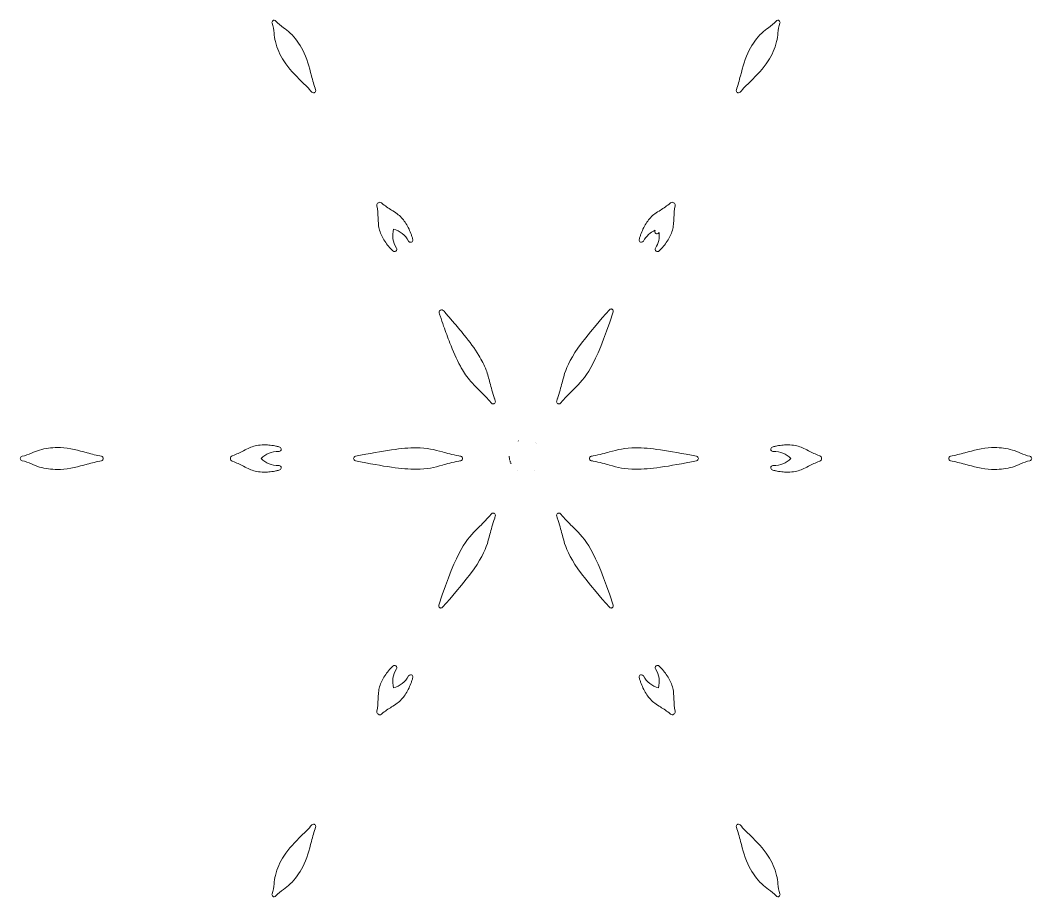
# Model space of a CAD drawing. Header units: inches. Extents: x -4 to 3121, y -2839 to 0.
# Drawn here: x 2191 to 3071, y -1948 to -1186 of the extents above; entities that cross this region are included whole.
import ezdxf

# ---------------------------------------------------------------- set-up
doc = ezdxf.new("R2010")
doc.units = ezdxf.units.IN
doc.header["$MEASUREMENT"] = 0
doc.layers.add('4', color=7, linetype='Continuous')

msp = doc.modelspace()

# ---------------------------------------------------------------- linework, layer by layer
at = {"layer": '4', "lineweight": 0}
for points, knots in [([(2447.25, -1248.73), (2446.94, -1248.91), (2446.61, -1248.99), (2446.27, -1248.99), (2445.73, -1248.99), (2445.19, -1248.77), (2444.81, -1248.33), (2442.01, -1245.14), (2438.91, -1242.05), (2435.92, -1239.05), (2430.44, -1233.58), (2424.77, -1227.92), (2420.46, -1221.26), (2417.13, -1216.11), (2414.66, -1210.45), (2413.13, -1204.42), (2412.5, -1201.94), (2412.21, -1199.47), (2411.93, -1197.08), (2411.58, -1194.05), (2411.24, -1191.18), (2410.26, -1188.48), (2409.94, -1187.59), (2410.3, -1186.6), (2411.11, -1186.13), (2411.42, -1185.95), (2411.75, -1185.87), (2412.09, -1185.87), (2412.65, -1185.87), (2413.2, -1186.11), (2413.58, -1186.56), (2415.43, -1188.77), (2417.74, -1190.5), (2420.19, -1192.33), (2422.11, -1193.77), (2424.1, -1195.25), (2425.93, -1197.04), (2430.38, -1201.37), (2434.05, -1206.34), (2436.84, -1211.8), (2440.46, -1218.87), (2442.53, -1226.6), (2444.53, -1234.08), (2445.62, -1238.17), (2446.75, -1242.4), (2448.12, -1246.42), (2448.41, -1247.3), (2448.05, -1248.27), (2447.25, -1248.73)], [0, 0, 0, 0, 1, 1, 1, 2, 2, 2, 3, 3, 3, 4, 4, 4, 5, 5, 5, 6, 6, 6, 7, 7, 7, 8, 8, 8, 9, 9, 9, 10, 10, 10, 11, 11, 11, 12, 12, 12, 13, 13, 13, 14, 14, 14, 15, 15, 15, 16, 16, 16, 16]), ([(2813.88, -1246.44), (2815.24, -1242.41), (2816.37, -1238.18), (2817.47, -1234.08), (2819.47, -1226.6), (2821.54, -1218.86), (2825.15, -1211.8), (2827.94, -1206.34), (2831.61, -1201.37), (2836.07, -1197.03), (2837.9, -1195.25), (2839.88, -1193.76), (2841.81, -1192.33), (2844.26, -1190.49), (2846.57, -1188.76), (2848.43, -1186.55), (2848.81, -1186.09), (2849.36, -1185.85), (2849.92, -1185.85), (2850.25, -1185.85), (2850.59, -1185.94), (2850.89, -1186.11), (2851.71, -1186.58), (2852.07, -1187.58), (2851.75, -1188.46), (2850.76, -1191.17), (2850.42, -1194.04), (2850.07, -1197.08), (2849.79, -1199.47), (2849.5, -1201.94), (2848.87, -1204.42), (2847.34, -1210.45), (2844.87, -1216.11), (2841.54, -1221.26), (2837.23, -1227.92), (2831.56, -1233.58), (2826.08, -1239.05), (2823.08, -1242.05), (2819.98, -1245.15), (2817.18, -1248.34), (2816.8, -1248.78), (2816.26, -1249.01), (2815.72, -1249.01), (2815.38, -1249.01), (2815.05, -1248.92), (2814.74, -1248.75), (2813.94, -1248.28), (2813.58, -1247.31), (2813.88, -1246.44)], [0, 0, 0, 0, 1, 1, 1, 2, 2, 2, 3, 3, 3, 4, 4, 4, 5, 5, 5, 6, 6, 6, 7, 7, 7, 8, 8, 8, 9, 9, 9, 10, 10, 10, 11, 11, 11, 12, 12, 12, 13, 13, 13, 14, 14, 14, 15, 15, 15, 16, 16, 16, 16]), ([(2531.36, -1378.85), (2531.13, -1378.94), (2530.89, -1378.99), (2530.66, -1378.99), (2529.97, -1378.99), (2529.31, -1378.62), (2528.96, -1377.99), (2525.96, -1372.64), (2521.56, -1369.14), (2515.85, -1367.56), (2514.36, -1373.29), (2515.19, -1378.86), (2518.33, -1384.13), (2518.83, -1384.96), (2518.63, -1386.03), (2517.87, -1386.64), (2517.52, -1386.92), (2517.09, -1387.07), (2516.66, -1387.07), (2516.18, -1387.07), (2515.69, -1386.89), (2515.32, -1386.53), (2514.98, -1386.21), (2514.64, -1385.88), (2514.31, -1385.56), (2514.28, -1385.53), (2514.25, -1385.51), (2514.23, -1385.48), (2513.61, -1384.8), (2513, -1384.13), (2512.4, -1383.45), (2511.2, -1382.06), (2510.07, -1380.62), (2509.04, -1379.15), (2506.84, -1376), (2505.19, -1372.85), (2504.15, -1369.77), (2503.6, -1368.17), (2503.18, -1366.48), (2502.9, -1364.73), (2502.68, -1363.16), (2502.53, -1361.29), (2502.45, -1359.19), (2502.45, -1359.19), (2502.38, -1357.8), (2502.38, -1357.8), (2502.2, -1354.4), (2502.02, -1350.88), (2501.37, -1347.35), (2501.37, -1347.35), (2501.27, -1346.88), (2501.27, -1346.88), (2501.08, -1345.95), (2501.6, -1345.02), (2502.5, -1344.68), (2502.54, -1344.67), (2502.58, -1344.65), (2502.61, -1344.63), (2502.61, -1344.63), (2502.61, -1344.63), (2502.61, -1344.63), (2502.65, -1344.61), (2502.69, -1344.59), (2502.72, -1344.56), (2503.08, -1344.26), (2503.52, -1344.11), (2503.96, -1344.11), (2504.41, -1344.11), (2504.87, -1344.27), (2505.23, -1344.59), (2505.23, -1344.59), (2505.59, -1344.91), (2505.59, -1344.91), (2508.32, -1347.24), (2511.27, -1349.16), (2514.13, -1351.01), (2514.13, -1351.01), (2515.28, -1351.75), (2515.28, -1351.75), (2517.08, -1352.89), (2518.62, -1353.95), (2519.91, -1354.95), (2521.25, -1356.05), (2522.5, -1357.25), (2523.62, -1358.53), (2525.76, -1360.97), (2527.67, -1363.98), (2529.29, -1367.46), (2530.05, -1369.09), (2530.73, -1370.79), (2531.33, -1372.52), (2531.63, -1373.38), (2531.9, -1374.24), (2532.18, -1375.11), (2532.19, -1375.15), (2532.2, -1375.19), (2532.21, -1375.22), (2532.32, -1375.68), (2532.44, -1376.13), (2532.55, -1376.59), (2532.77, -1377.53), (2532.27, -1378.5), (2531.36, -1378.85)], [0, 0, 0, 0, 1, 1, 1, 2, 2, 2, 3, 3, 3, 4, 4, 4, 5, 5, 5, 6, 6, 6, 7, 7, 7, 8, 8, 8, 9, 9, 9, 10, 10, 10, 11, 11, 11, 12, 12, 12, 13, 13, 13, 14, 14, 14, 15, 15, 15, 16, 16, 16, 17, 17, 17, 18, 18, 18, 19, 19, 19, 20, 20, 20, 21, 21, 21, 22, 22, 22, 23, 23, 23, 24, 24, 24, 25, 25, 25, 26, 26, 26, 27, 27, 27, 28, 28, 28, 29, 29, 29, 30, 30, 30, 31, 31, 31, 32, 32, 32, 33, 33, 33, 34, 34, 34, 34]), ([(2729.46, -1376.58), (2729.57, -1376.12), (2729.68, -1375.67), (2729.79, -1375.22), (2729.8, -1375.19), (2729.81, -1375.15), (2729.82, -1375.11), (2730.1, -1374.24), (2730.37, -1373.38), (2730.67, -1372.52), (2731.27, -1370.79), (2731.95, -1369.09), (2732.71, -1367.46), (2734.33, -1363.98), (2736.24, -1360.97), (2738.38, -1358.53), (2739.5, -1357.25), (2740.75, -1356.05), (2742.13, -1354.93), (2743.37, -1353.96), (2744.92, -1352.89), (2746.69, -1351.77), (2746.69, -1351.77), (2747.87, -1351.01), (2747.87, -1351.01), (2750.72, -1349.16), (2753.68, -1347.24), (2756.42, -1344.9), (2756.42, -1344.9), (2756.77, -1344.59), (2756.77, -1344.59), (2757.13, -1344.27), (2757.59, -1344.11), (2758.04, -1344.11), (2758.49, -1344.11), (2758.93, -1344.26), (2759.29, -1344.56), (2759.32, -1344.59), (2759.35, -1344.61), (2759.38, -1344.63), (2759.39, -1344.63), (2759.47, -1344.67), (2759.51, -1344.69), (2760.39, -1345.02), (2760.91, -1345.94), (2760.73, -1346.87), (2760.73, -1346.87), (2760.63, -1347.35), (2760.63, -1347.35), (2759.98, -1350.87), (2759.8, -1354.38), (2759.62, -1357.78), (2759.62, -1357.78), (2759.55, -1359.16), (2759.55, -1359.16), (2759.47, -1361.28), (2759.32, -1363.15), (2759.09, -1364.77), (2758.82, -1366.48), (2758.4, -1368.17), (2757.85, -1369.77), (2756.81, -1372.85), (2755.16, -1376), (2752.95, -1379.15), (2751.92, -1380.62), (2750.79, -1382.06), (2749.59, -1383.45), (2749, -1384.13), (2748.39, -1384.8), (2747.77, -1385.48), (2747.74, -1385.5), (2747.66, -1385.59), (2747.63, -1385.61), (2747.32, -1385.91), (2747.01, -1386.22), (2746.69, -1386.52), (2746.31, -1386.88), (2745.83, -1387.06), (2745.35, -1387.06), (2744.92, -1387.06), (2744.49, -1386.92), (2744.13, -1386.63), (2743.37, -1386.03), (2743.18, -1384.95), (2743.68, -1384.12), (2746.27, -1379.75), (2747.29, -1375.18), (2746.71, -1370.48), (2746.71, -1370.48), (2746.64, -1370.6), (2746.64, -1370.6), (2746.28, -1371.22), (2745.63, -1371.57), (2744.96, -1371.57), (2744.63, -1371.57), (2744.29, -1371.48), (2743.98, -1371.31), (2743.05, -1370.77), (2742.74, -1369.58), (2743.27, -1368.65), (2743.27, -1368.65), (2743.34, -1368.54), (2743.34, -1368.54), (2738.98, -1370.38), (2735.53, -1373.55), (2733.05, -1377.98), (2732.69, -1378.61), (2732.03, -1378.97), (2731.35, -1378.97), (2731.11, -1378.97), (2730.87, -1378.93), (2730.64, -1378.84), (2729.74, -1378.49), (2729.23, -1377.52), (2729.46, -1376.58)], [0, 0, 0, 0, 1, 1, 1, 2, 2, 2, 3, 3, 3, 4, 4, 4, 5, 5, 5, 6, 6, 6, 7, 7, 7, 8, 8, 8, 9, 9, 9, 10, 10, 10, 11, 11, 11, 12, 12, 12, 13, 13, 13, 14, 14, 14, 15, 15, 15, 16, 16, 16, 17, 17, 17, 18, 18, 18, 19, 19, 19, 20, 20, 20, 21, 21, 21, 22, 22, 22, 23, 23, 23, 24, 24, 24, 25, 25, 25, 26, 26, 26, 27, 27, 27, 28, 28, 28, 29, 29, 29, 30, 30, 30, 31, 31, 31, 32, 32, 32, 33, 33, 33, 34, 34, 34, 35, 35, 35, 36, 36, 36, 37, 37, 37, 38, 38, 38, 38]), ([(2603.44, -1519.26), (2603.13, -1519.44), (2602.8, -1519.52), (2602.47, -1519.52), (2601.94, -1519.52), (2601.41, -1519.31), (2601.04, -1518.9), (2601.04, -1518.9), (2600.64, -1518.47), (2600.64, -1518.47), (2600.36, -1518.16), (2600.08, -1517.86), (2599.8, -1517.56), (2599.78, -1517.54), (2599.76, -1517.51), (2599.73, -1517.49), (2595.93, -1513.05), (2592.63, -1509.81), (2589.72, -1506.95), (2586.96, -1504.25), (2584.22, -1501.54), (2581.76, -1498.56), (2578.74, -1494.9), (2576.17, -1490.89), (2573.91, -1486.73), (2570.39, -1480.25), (2567.51, -1473.43), (2564.82, -1466.57), (2562.92, -1461.7), (2561.12, -1456.78), (2559.39, -1451.85), (2558.36, -1448.92), (2557.36, -1445.99), (2556.38, -1443.05), (2556.06, -1442.12), (2555.25, -1440.68), (2555.37, -1439.59), (2555.38, -1439.45), (2555.42, -1439.32), (2555.47, -1439.19), (2555.84, -1438.24), (2557.18, -1437.41), (2558.21, -1437.67), (2559.37, -1437.95), (2560.54, -1439.92), (2561.34, -1440.82), (2563.36, -1443.12), (2565.37, -1445.42), (2567.37, -1447.75), (2570.73, -1451.67), (2574.05, -1455.64), (2577.28, -1459.69), (2581.83, -1465.39), (2586.24, -1471.24), (2590.05, -1477.47), (2592.51, -1481.49), (2594.68, -1485.69), (2596.33, -1490.11), (2597.68, -1493.72), (2598.66, -1497.44), (2599.62, -1501.17), (2599.62, -1501.19), (2599.63, -1501.21), (2599.63, -1501.22), (2600.65, -1505.18), (2601.81, -1509.66), (2603.75, -1515.16), (2603.76, -1515.19), (2603.77, -1515.23), (2603.78, -1515.26), (2603.9, -1515.66), (2604.03, -1516.06), (2604.15, -1516.45), (2604.15, -1516.45), (2604.32, -1517), (2604.32, -1517), (2604.59, -1517.87), (2604.22, -1518.81), (2603.44, -1519.26)], [0, 0, 0, 0, 1, 1, 1, 2, 2, 2, 3, 3, 3, 4, 4, 4, 5, 5, 5, 6, 6, 6, 7, 7, 7, 8, 8, 8, 9, 9, 9, 10, 10, 10, 11, 11, 11, 12, 12, 12, 13, 13, 13, 14, 14, 14, 15, 15, 15, 16, 16, 16, 17, 17, 17, 18, 18, 18, 19, 19, 19, 20, 20, 20, 21, 21, 21, 22, 22, 22, 23, 23, 23, 24, 24, 24, 25, 25, 25, 26, 26, 26, 26]), ([(2657.68, -1517), (2657.68, -1517), (2657.86, -1516.43), (2657.86, -1516.43), (2657.98, -1516.04), (2658.1, -1515.65), (2658.22, -1515.26), (2658.23, -1515.23), (2658.24, -1515.2), (2658.25, -1515.17), (2660.19, -1509.66), (2661.35, -1505.18), (2662.37, -1501.22), (2666.18, -1486.45), (2668.69, -1476.69), (2703.5, -1437.62), (2703.88, -1437.19), (2704.41, -1436.97), (2704.95, -1436.97), (2705.29, -1436.97), (2705.62, -1437.05), (2705.92, -1437.23), (2706.72, -1437.69), (2707.09, -1438.65), (2706.8, -1439.53), (2690.37, -1489.2), (2683.17, -1496.26), (2672.28, -1506.95), (2669.37, -1509.81), (2666.07, -1513.05), (2662.27, -1517.49), (2662.25, -1517.51), (2662.22, -1517.54), (2662.2, -1517.56), (2661.91, -1517.87), (2661.63, -1518.17), (2661.34, -1518.48), (2661.34, -1518.48), (2660.97, -1518.9), (2660.97, -1518.9), (2660.59, -1519.31), (2660.06, -1519.52), (2659.53, -1519.52), (2659.2, -1519.52), (2658.87, -1519.44), (2658.56, -1519.26), (2657.78, -1518.81), (2657.41, -1517.87), (2657.68, -1517)], [0, 0, 0, 0, 1, 1, 1, 2, 2, 2, 3, 3, 3, 4, 4, 4, 5, 5, 5, 6, 6, 6, 7, 7, 7, 8, 8, 8, 9, 9, 9, 10, 10, 10, 11, 11, 11, 12, 12, 12, 13, 13, 13, 14, 14, 14, 15, 15, 15, 16, 16, 16, 16]), ([(2416.87, -1576.95), (2416.45, -1577.07), (2416.04, -1577.19), (2415.63, -1577.31), (2415.63, -1577.31), (2415.45, -1577.36), (2415.41, -1577.37), (2414.51, -1577.56), (2413.63, -1577.76), (2412.73, -1577.93), (2410.93, -1578.28), (2409.11, -1578.54), (2407.34, -1578.69), (2406.01, -1578.81), (2404.71, -1578.87), (2403.46, -1578.87), (2401.1, -1578.87), (2398.85, -1578.66), (2396.77, -1578.25), (2395.1, -1577.92), (2393.44, -1577.44), (2391.77, -1576.81), (2390.31, -1576.21), (2388.61, -1575.41), (2386.76, -1574.43), (2386.76, -1574.43), (2385.51, -1573.8), (2385.51, -1573.8), (2382.48, -1572.25), (2379.34, -1570.64), (2375.95, -1569.44), (2375.95, -1569.44), (2375.51, -1569.3), (2375.51, -1569.3), (2374.61, -1568.99), (2374.06, -1568.08), (2374.21, -1567.14), (2374.22, -1567.09), (2374.23, -1567.05), (2374.23, -1567), (2374.23, -1566.96), (2374.22, -1566.92), (2374.21, -1566.87), (2374.06, -1565.94), (2374.6, -1565.02), (2375.5, -1564.72), (2375.5, -1564.72), (2375.96, -1564.56), (2375.96, -1564.56), (2379.34, -1563.37), (2382.47, -1561.77), (2385.5, -1560.22), (2385.5, -1560.22), (2386.73, -1559.59), (2386.73, -1559.59), (2388.61, -1558.6), (2390.31, -1557.8), (2391.81, -1557.19), (2393.44, -1556.57), (2395.1, -1556.09), (2396.76, -1555.76), (2398.85, -1555.35), (2401.1, -1555.14), (2403.46, -1555.14), (2404.71, -1555.14), (2406.01, -1555.2), (2407.34, -1555.32), (2409.12, -1555.47), (2410.93, -1555.73), (2412.74, -1556.08), (2413.63, -1556.25), (2414.51, -1556.44), (2415.41, -1556.64), (2415.44, -1556.65), (2415.48, -1556.66), (2415.52, -1556.67), (2415.97, -1556.8), (2416.41, -1556.92), (2416.87, -1557.06), (2417.8, -1557.34), (2418.38, -1558.26), (2418.24, -1559.22), (2418.09, -1560.17), (2417.27, -1560.87), (2416.31, -1560.87), (2416.31, -1560.87), (2415.93, -1560.87), (2415.93, -1560.87), (2409.96, -1560.87), (2404.84, -1562.93), (2400.71, -1567), (2404.84, -1571.08), (2409.96, -1573.14), (2415.93, -1573.14), (2415.93, -1573.14), (2416.31, -1573.14), (2416.31, -1573.14), (2417.27, -1573.14), (2418.09, -1573.84), (2418.24, -1574.79), (2418.38, -1575.75), (2417.8, -1576.67), (2416.87, -1576.95)], [0, 0, 0, 0, 1, 1, 1, 2, 2, 2, 3, 3, 3, 4, 4, 4, 5, 5, 5, 6, 6, 6, 7, 7, 7, 8, 8, 8, 9, 9, 9, 10, 10, 10, 11, 11, 11, 12, 12, 12, 13, 13, 13, 14, 14, 14, 15, 15, 15, 16, 16, 16, 17, 17, 17, 18, 18, 18, 19, 19, 19, 20, 20, 20, 21, 21, 21, 22, 22, 22, 23, 23, 23, 24, 24, 24, 25, 25, 25, 26, 26, 26, 27, 27, 27, 28, 28, 28, 29, 29, 29, 30, 30, 30, 31, 31, 31, 32, 32, 32, 33, 33, 33, 34, 34, 34, 34]), ([(2623.73, -1552.15), (2623.65, -1552.2), (2623.57, -1552.25), (2623.48, -1552.3), (2623.57, -1552.25), (2623.65, -1552.2), (2623.73, -1552.15)], [0, 0, 0, 0, 1, 1, 1, 2, 2, 2, 2]), ([(2624.77, -1551.61), (2624.68, -1551.65), (2624.6, -1551.69), (2624.51, -1551.73), (2624.6, -1551.69), (2624.68, -1551.65), (2624.77, -1551.61)], [0, 0, 0, 0, 1, 1, 1, 2, 2, 2, 2]), ([(2639.46, -1552.91), (2639.46, -1552.91), (2639.45, -1552.91), (2639.45, -1552.91), (2639.45, -1552.91), (2639.46, -1552.91), (2639.46, -1552.91)], [0, 0, 0, 0, 1, 1, 1, 2, 2, 2, 2]), ([(2640.54, -1553.77), (2640.53, -1553.76), (2640.52, -1553.75), (2640.52, -1553.74), (2640.52, -1553.75), (2640.53, -1553.76), (2640.54, -1553.77)], [0, 0, 0, 0, 1, 1, 1, 2, 2, 2, 2]), ([(2887.78, -1567.12), (2887.95, -1568.06), (2887.4, -1568.98), (2886.5, -1569.29), (2886.5, -1569.29), (2886.04, -1569.44), (2886.04, -1569.44), (2882.66, -1570.64), (2879.53, -1572.24), (2876.5, -1573.79), (2876.5, -1573.79), (2875.27, -1574.41), (2875.27, -1574.41), (2873.39, -1575.4), (2871.69, -1576.21), (2870.19, -1576.82), (2868.56, -1577.44), (2866.9, -1577.92), (2865.24, -1578.24), (2863.15, -1578.66), (2860.9, -1578.87), (2858.54, -1578.87), (2857.29, -1578.87), (2855.99, -1578.81), (2854.66, -1578.69), (2852.88, -1578.53), (2851.07, -1578.28), (2849.26, -1577.93), (2848.37, -1577.76), (2847.49, -1577.56), (2846.59, -1577.37), (2846.56, -1577.36), (2846.36, -1577.3), (2846.36, -1577.3), (2845.95, -1577.18), (2845.54, -1577.07), (2845.13, -1576.95), (2844.2, -1576.67), (2843.62, -1575.75), (2843.76, -1574.79), (2843.91, -1573.84), (2844.73, -1573.14), (2845.69, -1573.14), (2845.69, -1573.14), (2846.07, -1573.14), (2846.07, -1573.14), (2852.04, -1573.14), (2857.16, -1571.08), (2861.3, -1567), (2857.16, -1562.93), (2852.04, -1560.86), (2846.07, -1560.86), (2846.07, -1560.86), (2845.69, -1560.87), (2845.69, -1560.87), (2844.73, -1560.87), (2843.91, -1560.16), (2843.76, -1559.21), (2843.62, -1558.25), (2844.2, -1557.33), (2845.13, -1557.06), (2845.56, -1556.93), (2845.98, -1556.81), (2846.48, -1556.67), (2846.52, -1556.66), (2846.55, -1556.65), (2846.59, -1556.64), (2847.49, -1556.44), (2848.37, -1556.25), (2849.27, -1556.07), (2851.06, -1555.73), (2852.88, -1555.47), (2854.67, -1555.31), (2855.99, -1555.2), (2857.29, -1555.14), (2858.54, -1555.14), (2860.9, -1555.14), (2863.15, -1555.35), (2865.23, -1555.76), (2866.9, -1556.09), (2868.57, -1556.57), (2870.22, -1557.2), (2871.7, -1557.8), (2873.39, -1558.6), (2875.25, -1559.58), (2875.25, -1559.58), (2876.5, -1560.21), (2876.5, -1560.21), (2879.53, -1561.76), (2882.66, -1563.36), (2886.05, -1564.56), (2886.05, -1564.56), (2886.5, -1564.71), (2886.5, -1564.71), (2887.4, -1565.02), (2887.95, -1565.94), (2887.78, -1566.88), (2887.78, -1566.92), (2887.77, -1566.96), (2887.77, -1567), (2887.77, -1567.04), (2887.78, -1567.08), (2887.78, -1567.12)], [0, 0, 0, 0, 1, 1, 1, 2, 2, 2, 3, 3, 3, 4, 4, 4, 5, 5, 5, 6, 6, 6, 7, 7, 7, 8, 8, 8, 9, 9, 9, 10, 10, 10, 11, 11, 11, 12, 12, 12, 13, 13, 13, 14, 14, 14, 15, 15, 15, 16, 16, 16, 17, 17, 17, 18, 18, 18, 19, 19, 19, 20, 20, 20, 21, 21, 21, 22, 22, 22, 23, 23, 23, 24, 24, 24, 25, 25, 25, 26, 26, 26, 27, 27, 27, 28, 28, 28, 29, 29, 29, 30, 30, 30, 31, 31, 31, 32, 32, 32, 33, 33, 33, 34, 34, 34, 34]), ([(2261.93, -1568.91), (2257.77, -1569.74), (2253.53, -1570.88), (2249.44, -1571.98), (2241.97, -1573.98), (2234.23, -1576.06), (2226.31, -1576.46), (2225.38, -1576.51), (2224.43, -1576.54), (2223.49, -1576.54), (2218.3, -1576.54), (2213.11, -1575.82), (2208.06, -1574.39), (2205.6, -1573.7), (2203.31, -1572.71), (2201.1, -1571.76), (2198.32, -1570.56), (2195.69, -1569.43), (2192.87, -1568.92), (2191.95, -1568.75), (2191.27, -1567.95), (2191.27, -1567.01), (2191.27, -1566.06), (2191.95, -1565.26), (2192.87, -1565.09), (2195.69, -1564.59), (2198.32, -1563.45), (2201.1, -1562.25), (2203.31, -1561.3), (2205.6, -1560.31), (2208.06, -1559.62), (2213.11, -1558.2), (2218.29, -1557.48), (2223.48, -1557.48), (2224.42, -1557.48), (2225.37, -1557.5), (2226.31, -1557.55), (2234.23, -1557.95), (2241.97, -1560.03), (2249.45, -1562.03), (2253.54, -1563.13), (2257.77, -1564.27), (2261.93, -1565.1), (2262.84, -1565.28), (2263.49, -1566.08), (2263.49, -1567.01), (2263.49, -1567.93), (2262.84, -1568.73), (2261.93, -1568.91)], [0, 0, 0, 0, 1, 1, 1, 2, 2, 2, 3, 3, 3, 4, 4, 4, 5, 5, 5, 6, 6, 6, 7, 7, 7, 8, 8, 8, 9, 9, 9, 10, 10, 10, 11, 11, 11, 12, 12, 12, 13, 13, 13, 14, 14, 14, 15, 15, 15, 16, 16, 16, 16]), ([(2574.34, -1568.9), (2574.34, -1568.9), (2572.97, -1569.21), (2572.48, -1569.33), (2566.74, -1570.4), (2562.28, -1571.64), (2558.35, -1572.73), (2551.39, -1574.67), (2545.37, -1576.34), (2535.39, -1576.34), (2523.77, -1576.34), (2507.52, -1574.05), (2482.7, -1568.91), (2481.79, -1568.72), (2481.15, -1567.93), (2481.15, -1567), (2481.15, -1566.08), (2481.79, -1565.29), (2482.7, -1565.1), (2507.52, -1559.96), (2523.77, -1557.67), (2535.39, -1557.67), (2545.37, -1557.67), (2551.39, -1559.34), (2558.35, -1561.28), (2562.31, -1562.38), (2566.79, -1563.63), (2572.58, -1564.7), (2572.61, -1564.71), (2572.65, -1564.71), (2572.68, -1564.72), (2573.23, -1564.85), (2573.79, -1564.99), (2574.34, -1565.11), (2575.23, -1565.31), (2575.86, -1566.1), (2575.86, -1567.01), (2575.86, -1567.92), (2575.23, -1568.71), (2574.34, -1568.9)], [0, 0, 0, 0, 1, 1, 1, 2, 2, 2, 3, 3, 3, 4, 4, 4, 5, 5, 5, 6, 6, 6, 7, 7, 7, 8, 8, 8, 9, 9, 9, 10, 10, 10, 11, 11, 11, 12, 12, 12, 13, 13, 13, 13]), ([(2616.42, -1564.93), (2616.42, -1565.3), (2616.44, -1565.66), (2616.47, -1566.02), (2616.44, -1565.66), (2616.42, -1565.3), (2616.42, -1564.93)], [0, 0, 0, 0, 1, 1, 1, 2, 2, 2, 2]), ([(2779.3, -1568.91), (2754.48, -1574.05), (2738.23, -1576.34), (2726.61, -1576.34), (2716.63, -1576.34), (2710.61, -1574.67), (2703.65, -1572.73), (2699.72, -1571.64), (2695.26, -1570.4), (2689.52, -1569.32), (2689.48, -1569.32), (2689.45, -1569.31), (2689.42, -1569.3), (2689.02, -1569.21), (2688.63, -1569.12), (2688.23, -1569.03), (2688.23, -1569.03), (2687.66, -1568.9), (2687.66, -1568.9), (2686.77, -1568.7), (2686.14, -1567.92), (2686.14, -1567.01), (2686.14, -1566.1), (2686.77, -1565.31), (2687.66, -1565.11), (2688.2, -1564.99), (2688.75, -1564.86), (2689.29, -1564.73), (2689.33, -1564.72), (2689.36, -1564.71), (2689.39, -1564.71), (2695.2, -1563.63), (2699.69, -1562.38), (2703.65, -1561.28), (2710.62, -1559.34), (2716.63, -1557.67), (2726.61, -1557.67), (2738.23, -1557.67), (2754.48, -1559.96), (2779.3, -1565.1), (2780.21, -1565.28), (2780.85, -1566.08), (2780.85, -1567), (2780.85, -1567.92), (2780.2, -1568.72), (2779.3, -1568.91)], [0, 0, 0, 0, 1, 1, 1, 2, 2, 2, 3, 3, 3, 4, 4, 4, 5, 5, 5, 6, 6, 6, 7, 7, 7, 8, 8, 8, 9, 9, 9, 10, 10, 10, 11, 11, 11, 12, 12, 12, 13, 13, 13, 14, 14, 14, 15, 15, 15, 15]), ([(3069.13, -1568.91), (3066.31, -1569.42), (3063.68, -1570.55), (3060.9, -1571.75), (3058.69, -1572.71), (3056.4, -1573.69), (3053.94, -1574.39), (3048.89, -1575.81), (3043.71, -1576.53), (3038.51, -1576.53), (3037.57, -1576.53), (3036.63, -1576.5), (3035.69, -1576.46), (3027.77, -1576.05), (3020.03, -1573.98), (3012.55, -1571.97), (3008.46, -1570.87), (3004.23, -1569.74), (3000.07, -1568.91), (2999.16, -1568.73), (2998.51, -1567.93), (2998.51, -1567), (2998.51, -1566.07), (2999.16, -1565.27), (3000.07, -1565.09), (3004.23, -1564.26), (3008.47, -1563.13), (3012.56, -1562.03), (3020.04, -1560.02), (3027.77, -1557.94), (3035.69, -1557.54), (3036.63, -1557.49), (3037.57, -1557.47), (3038.51, -1557.47), (3043.7, -1557.47), (3048.89, -1558.19), (3053.94, -1559.61), (3056.4, -1560.31), (3058.69, -1561.29), (3060.9, -1562.24), (3063.68, -1563.45), (3066.31, -1564.58), (3069.13, -1565.09), (3070.05, -1565.25), (3070.73, -1566.06), (3070.73, -1567), (3070.73, -1567.94), (3070.05, -1568.75), (3069.13, -1568.91)], [0, 0, 0, 0, 1, 1, 1, 2, 2, 2, 3, 3, 3, 4, 4, 4, 5, 5, 5, 6, 6, 6, 7, 7, 7, 8, 8, 8, 9, 9, 9, 10, 10, 10, 11, 11, 11, 12, 12, 12, 13, 13, 13, 14, 14, 14, 15, 15, 15, 16, 16, 16, 16]), ([(2616.53, -1566.53), (2616.57, -1566.9), (2616.62, -1567.26), (2616.69, -1567.61), (2616.62, -1567.26), (2616.57, -1566.9), (2616.53, -1566.53)], [0, 0, 0, 0, 1, 1, 1, 2, 2, 2, 2]), ([(2616.78, -1568.01), (2616.85, -1568.3), (2616.92, -1568.59), (2617, -1568.87), (2616.92, -1568.58), (2616.85, -1568.3), (2616.78, -1568.01)], [0, 0, 0, 0, 1, 1, 1, 2, 2, 2, 2]), ([(2617.11, -1569.24), (2617.23, -1569.6), (2617.36, -1569.96), (2617.5, -1570.31), (2617.36, -1569.96), (2617.23, -1569.6), (2617.11, -1569.24)], [0, 0, 0, 0, 1, 1, 1, 2, 2, 2, 2]), ([(2617.65, -1570.64), (2617.8, -1571), (2617.97, -1571.35), (2618.15, -1571.7), (2617.97, -1571.35), (2617.8, -1571), (2617.65, -1570.64)], [0, 0, 0, 0, 1, 1, 1, 2, 2, 2, 2]), ([(2623.2, -1577.1), (2623.29, -1577.15), (2623.37, -1577.2), (2623.46, -1577.25), (2623.37, -1577.2), (2623.29, -1577.15), (2623.2, -1577.1)], [0, 0, 0, 0, 1, 1, 1, 2, 2, 2, 2]), ([(2638.56, -1577.24), (2638.57, -1577.24), (2638.58, -1577.23), (2638.59, -1577.23), (2638.58, -1577.23), (2638.57, -1577.24), (2638.56, -1577.24)], [0, 0, 0, 0, 1, 1, 1, 2, 2, 2, 2]), ([(2604.32, -1617.01), (2604.32, -1617.01), (2604.17, -1617.5), (2604.17, -1617.5), (2604.04, -1617.92), (2603.91, -1618.33), (2603.79, -1618.74), (2603.78, -1618.77), (2603.77, -1618.8), (2603.76, -1618.83), (2601.81, -1624.35), (2600.65, -1628.83), (2599.63, -1632.78), (2595.82, -1647.56), (2593.31, -1657.32), (2558.5, -1696.39), (2558.12, -1696.82), (2557.59, -1697.04), (2557.05, -1697.04), (2556.71, -1697.04), (2556.38, -1696.96), (2556.07, -1696.78), (2555.28, -1696.32), (2554.91, -1695.36), (2555.2, -1694.49), (2571.63, -1644.8), (2578.83, -1637.74), (2589.72, -1627.06), (2592.63, -1624.2), (2595.93, -1620.96), (2599.8, -1616.45), (2600.09, -1616.14), (2600.37, -1615.83), (2600.66, -1615.52), (2600.66, -1615.52), (2601.04, -1615.11), (2601.04, -1615.11), (2601.42, -1614.7), (2601.94, -1614.48), (2602.47, -1614.48), (2602.8, -1614.48), (2603.13, -1614.57), (2603.44, -1614.74), (2604.23, -1615.2), (2604.59, -1616.14), (2604.32, -1617.01)], [0, 0, 0, 0, 1, 1, 1, 2, 2, 2, 3, 3, 3, 4, 4, 4, 5, 5, 5, 6, 6, 6, 7, 7, 7, 8, 8, 8, 9, 9, 9, 10, 10, 10, 11, 11, 11, 12, 12, 12, 13, 13, 13, 14, 14, 14, 15, 15, 15, 15]), ([(2658.56, -1614.75), (2658.87, -1614.57), (2659.2, -1614.48), (2659.53, -1614.48), (2660.06, -1614.48), (2660.59, -1614.7), (2660.96, -1615.11), (2660.96, -1615.11), (2661.37, -1615.55), (2661.37, -1615.55), (2661.65, -1615.86), (2661.93, -1616.16), (2662.21, -1616.46), (2662.23, -1616.48), (2662.25, -1616.5), (2662.28, -1616.53), (2666.07, -1620.96), (2669.37, -1624.2), (2672.28, -1627.06), (2683.17, -1637.74), (2690.37, -1644.8), (2706.8, -1694.48), (2707.09, -1695.36), (2706.73, -1696.32), (2705.93, -1696.78), (2705.62, -1696.96), (2705.29, -1697.04), (2704.96, -1697.04), (2704.42, -1697.04), (2703.88, -1696.82), (2703.5, -1696.39), (2668.69, -1657.32), (2666.18, -1647.56), (2662.37, -1632.78), (2661.35, -1628.83), (2660.19, -1624.34), (2658.22, -1618.74), (2658.1, -1618.35), (2657.98, -1617.96), (2657.86, -1617.57), (2657.86, -1617.57), (2657.68, -1617.01), (2657.68, -1617.01), (2657.41, -1616.14), (2657.78, -1615.2), (2658.56, -1614.75)], [0, 0, 0, 0, 1, 1, 1, 2, 2, 2, 3, 3, 3, 4, 4, 4, 5, 5, 5, 6, 6, 6, 7, 7, 7, 8, 8, 8, 9, 9, 9, 10, 10, 10, 11, 11, 11, 12, 12, 12, 13, 13, 13, 14, 14, 14, 15, 15, 15, 15]), ([(2532.55, -1757.42), (2532.44, -1757.88), (2532.32, -1758.33), (2532.21, -1758.78), (2532.2, -1758.82), (2532.19, -1758.86), (2532.18, -1758.9), (2531.9, -1759.77), (2531.63, -1760.63), (2531.33, -1761.49), (2530.73, -1763.22), (2530.05, -1764.92), (2529.29, -1766.55), (2527.67, -1770.03), (2525.76, -1773.04), (2523.62, -1775.48), (2522.51, -1776.75), (2521.26, -1777.96), (2519.88, -1779.08), (2518.63, -1780.05), (2517.09, -1781.12), (2515.31, -1782.24), (2515.31, -1782.24), (2514.14, -1783), (2514.14, -1783), (2511.28, -1784.85), (2508.32, -1786.77), (2505.59, -1789.1), (2505.59, -1789.1), (2505.24, -1789.41), (2505.24, -1789.41), (2504.87, -1789.73), (2504.42, -1789.9), (2503.96, -1789.9), (2503.52, -1789.9), (2503.08, -1789.75), (2502.72, -1789.45), (2502.69, -1789.42), (2502.65, -1789.4), (2502.62, -1789.38), (2502.58, -1789.36), (2502.54, -1789.34), (2502.5, -1789.33), (2501.61, -1789), (2501.09, -1788.06), (2501.27, -1787.13), (2501.27, -1787.13), (2501.37, -1786.66), (2501.37, -1786.66), (2502.02, -1783.13), (2502.2, -1779.62), (2502.38, -1776.22), (2502.38, -1776.22), (2502.45, -1774.84), (2502.45, -1774.84), (2502.53, -1772.73), (2502.68, -1770.86), (2502.91, -1769.24), (2503.18, -1767.52), (2503.6, -1765.84), (2504.15, -1764.24), (2505.19, -1761.16), (2506.84, -1758.01), (2509.05, -1754.85), (2510.08, -1753.39), (2511.21, -1751.95), (2512.41, -1750.56), (2513, -1749.88), (2513.61, -1749.21), (2514.23, -1748.53), (2514.26, -1748.5), (2514.28, -1748.48), (2514.31, -1748.45), (2514.64, -1748.13), (2514.98, -1747.8), (2515.32, -1747.48), (2515.69, -1747.12), (2516.18, -1746.94), (2516.66, -1746.94), (2517.09, -1746.94), (2517.52, -1747.08), (2517.87, -1747.37), (2518.63, -1747.97), (2518.83, -1749.05), (2518.33, -1749.88), (2515.2, -1755.15), (2514.36, -1760.71), (2515.85, -1766.45), (2521.56, -1764.87), (2525.97, -1761.37), (2528.96, -1756.02), (2529.31, -1755.39), (2529.97, -1755.02), (2530.66, -1755.02), (2530.89, -1755.02), (2531.13, -1755.07), (2531.36, -1755.16), (2532.27, -1755.51), (2532.77, -1756.48), (2532.55, -1757.42)], [0, 0, 0, 0, 1, 1, 1, 2, 2, 2, 3, 3, 3, 4, 4, 4, 5, 5, 5, 6, 6, 6, 7, 7, 7, 8, 8, 8, 9, 9, 9, 10, 10, 10, 11, 11, 11, 12, 12, 12, 13, 13, 13, 14, 14, 14, 15, 15, 15, 16, 16, 16, 17, 17, 17, 18, 18, 18, 19, 19, 19, 20, 20, 20, 21, 21, 21, 22, 22, 22, 23, 23, 23, 24, 24, 24, 25, 25, 25, 26, 26, 26, 27, 27, 27, 28, 28, 28, 29, 29, 29, 30, 30, 30, 31, 31, 31, 32, 32, 32, 33, 33, 33, 33]), ([(2730.64, -1755.16), (2730.87, -1755.06), (2731.11, -1755.02), (2731.35, -1755.02), (2732.03, -1755.02), (2732.69, -1755.39), (2733.04, -1756.02), (2736.04, -1761.37), (2740.44, -1764.87), (2746.15, -1766.44), (2747.64, -1760.71), (2746.81, -1755.15), (2743.67, -1749.88), (2743.17, -1749.05), (2743.37, -1747.97), (2744.13, -1747.37), (2744.49, -1747.08), (2744.91, -1746.94), (2745.34, -1746.94), (2745.83, -1746.94), (2746.31, -1747.12), (2746.68, -1747.48), (2747.02, -1747.8), (2747.36, -1748.12), (2747.69, -1748.45), (2747.72, -1748.47), (2747.75, -1748.5), (2747.77, -1748.53), (2748.39, -1749.2), (2749, -1749.88), (2749.6, -1750.56), (2750.8, -1751.95), (2751.93, -1753.39), (2752.96, -1754.86), (2755.16, -1758.01), (2756.81, -1761.16), (2757.85, -1764.23), (2758.4, -1765.84), (2758.82, -1767.52), (2759.1, -1769.28), (2759.32, -1770.85), (2759.47, -1772.73), (2759.55, -1774.81), (2759.55, -1774.81), (2759.63, -1776.23), (2759.63, -1776.23), (2759.8, -1779.62), (2759.98, -1783.13), (2760.64, -1786.66), (2760.64, -1786.66), (2760.74, -1787.13), (2760.74, -1787.13), (2760.91, -1788.07), (2760.39, -1788.99), (2759.5, -1789.32), (2759.46, -1789.34), (2759.42, -1789.36), (2759.4, -1789.37), (2759.36, -1789.39), (2759.32, -1789.42), (2759.29, -1789.45), (2758.93, -1789.75), (2758.49, -1789.89), (2758.05, -1789.89), (2757.59, -1789.89), (2757.13, -1789.73), (2756.77, -1789.42), (2756.77, -1789.42), (2756.41, -1789.09), (2756.41, -1789.09), (2753.68, -1786.76), (2750.72, -1784.85), (2747.87, -1783), (2747.87, -1783), (2746.72, -1782.25), (2746.72, -1782.25), (2744.92, -1781.12), (2743.38, -1780.05), (2742.1, -1779.05), (2740.75, -1777.96), (2739.5, -1776.76), (2738.39, -1775.48), (2736.24, -1773.03), (2734.33, -1770.03), (2732.71, -1766.54), (2731.95, -1764.92), (2731.27, -1763.22), (2730.67, -1761.49), (2730.37, -1760.63), (2730.1, -1759.77), (2729.82, -1758.89), (2729.81, -1758.86), (2729.8, -1758.82), (2729.79, -1758.78), (2729.79, -1758.78), (2729.55, -1757.83), (2729.45, -1757.42), (2729.23, -1756.48), (2729.73, -1755.51), (2730.64, -1755.16)], [0, 0, 0, 0, 1, 1, 1, 2, 2, 2, 3, 3, 3, 4, 4, 4, 5, 5, 5, 6, 6, 6, 7, 7, 7, 8, 8, 8, 9, 9, 9, 10, 10, 10, 11, 11, 11, 12, 12, 12, 13, 13, 13, 14, 14, 14, 15, 15, 15, 16, 16, 16, 17, 17, 17, 18, 18, 18, 19, 19, 19, 20, 20, 20, 21, 21, 21, 22, 22, 22, 23, 23, 23, 24, 24, 24, 25, 25, 25, 26, 26, 26, 27, 27, 27, 28, 28, 28, 29, 29, 29, 30, 30, 30, 31, 31, 31, 32, 32, 32, 33, 33, 33, 33]), ([(2448.12, -1887.58), (2446.76, -1891.6), (2445.62, -1895.83), (2444.53, -1899.93), (2442.53, -1907.41), (2440.46, -1915.14), (2436.85, -1922.21), (2434.06, -1927.67), (2430.38, -1932.63), (2425.93, -1936.97), (2424.1, -1938.76), (2422.11, -1940.24), (2420.19, -1941.68), (2417.75, -1943.51), (2415.43, -1945.24), (2413.58, -1947.45), (2413.2, -1947.9), (2412.65, -1948.14), (2412.09, -1948.14), (2411.76, -1948.14), (2411.42, -1948.06), (2411.12, -1947.88), (2410.3, -1947.41), (2409.94, -1946.42), (2410.26, -1945.53), (2411.25, -1942.83), (2411.58, -1939.96), (2411.94, -1936.93), (2412.22, -1934.54), (2412.5, -1932.07), (2413.14, -1929.58), (2414.67, -1923.56), (2417.13, -1917.9), (2420.47, -1912.75), (2424.78, -1906.09), (2430.44, -1900.43), (2435.92, -1894.96), (2438.92, -1891.96), (2442.01, -1888.87), (2444.81, -1885.68), (2445.19, -1885.24), (2445.73, -1885.01), (2446.28, -1885.01), (2446.61, -1885.01), (2446.94, -1885.1), (2447.25, -1885.28), (2448.05, -1885.74), (2448.42, -1886.71), (2448.12, -1887.58)], [0, 0, 0, 0, 1, 1, 1, 2, 2, 2, 3, 3, 3, 4, 4, 4, 5, 5, 5, 6, 6, 6, 7, 7, 7, 8, 8, 8, 9, 9, 9, 10, 10, 10, 11, 11, 11, 12, 12, 12, 13, 13, 13, 14, 14, 14, 15, 15, 15, 16, 16, 16, 16]), ([(2814.76, -1885.27), (2815.06, -1885.1), (2815.39, -1885.01), (2815.73, -1885.01), (2816.27, -1885.01), (2816.81, -1885.24), (2817.19, -1885.67), (2819.99, -1888.86), (2823.09, -1891.96), (2826.08, -1894.95), (2831.56, -1900.42), (2837.23, -1906.08), (2841.54, -1912.75), (2844.87, -1917.89), (2847.34, -1923.56), (2848.87, -1929.58), (2849.5, -1932.07), (2849.79, -1934.54), (2850.07, -1936.93), (2850.42, -1939.96), (2850.76, -1942.82), (2851.74, -1945.53), (2852.07, -1946.41), (2851.71, -1947.4), (2850.89, -1947.88), (2850.58, -1948.05), (2850.25, -1948.14), (2849.92, -1948.14), (2849.36, -1948.14), (2848.81, -1947.9), (2848.43, -1947.44), (2846.57, -1945.24), (2844.26, -1943.51), (2841.82, -1941.68), (2839.89, -1940.24), (2837.9, -1938.75), (2836.07, -1936.97), (2831.62, -1932.63), (2827.95, -1927.66), (2825.16, -1922.21), (2821.55, -1915.14), (2819.48, -1907.41), (2817.48, -1899.93), (2816.38, -1895.84), (2815.25, -1891.6), (2813.89, -1887.58), (2813.59, -1886.7), (2813.95, -1885.74), (2814.76, -1885.27)], [0, 0, 0, 0, 1, 1, 1, 2, 2, 2, 3, 3, 3, 4, 4, 4, 5, 5, 5, 6, 6, 6, 7, 7, 7, 8, 8, 8, 9, 9, 9, 10, 10, 10, 11, 11, 11, 12, 12, 12, 13, 13, 13, 14, 14, 14, 15, 15, 15, 16, 16, 16, 16])]:
    msp.add_open_spline(points, degree=3, knots=knots, dxfattribs=at)

doc.saveas('drawing.dxf')
